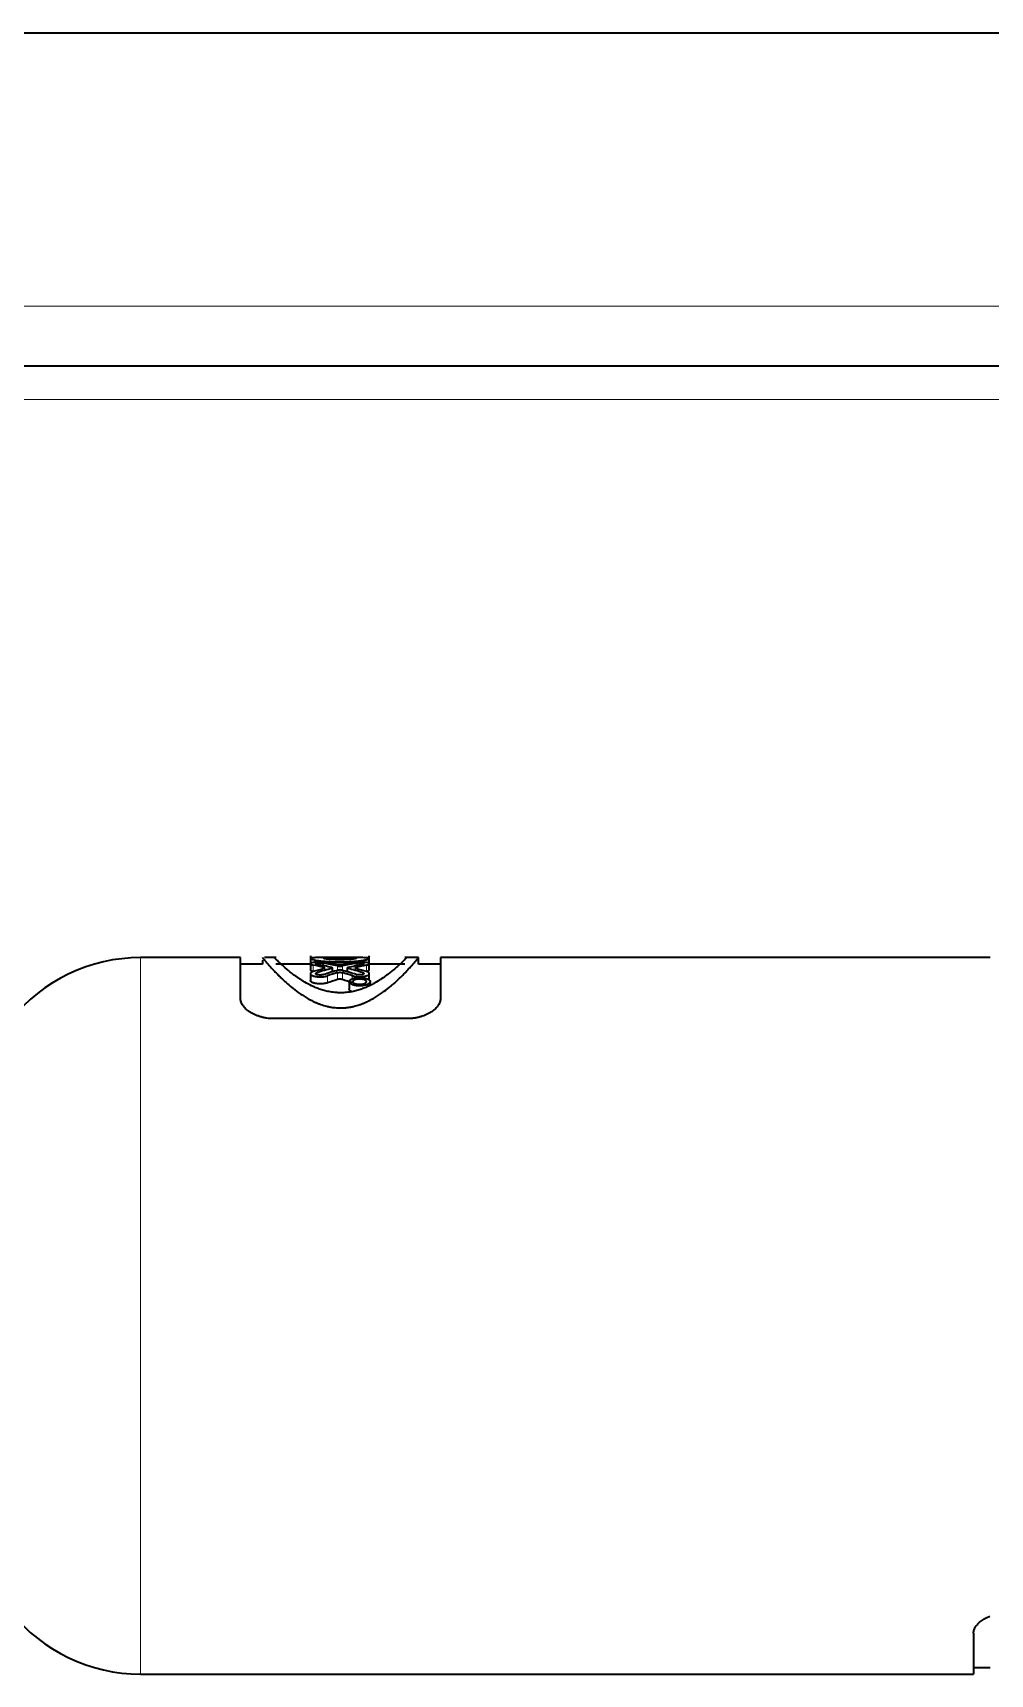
# Model space of a CAD drawing. Header units: inches. Extents: x -1096 to 3103, y -191 to 3207.
# Drawn here: x -621.49 to -592.76, y 1178.29 to 1227.54 of the extents above; entities that cross this region are included whole.
import ezdxf

# ---------------------------------------------------------------- set-up
doc = ezdxf.new("R2010")
doc.units = ezdxf.units.IN

msp = doc.modelspace()

# ---------------------------------------------------------------- linework, layer by layer
at = {"lineweight": 35}
for p, q in [((-1076.973, 1227.541), (-566.538, 1227.541)), ((-555.685, 1217.541), (-1087.826, 1217.541)), ((-615.255, 1199.791), (-618.255, 1199.791)), ((-615.255, 1198.557), (-615.255, 1199.791)), ((-614.185, 1199.791), (-614.536, 1199.791)), ((-613.158, 1199.841), (-613.158, 1199.608)), ((-611.65, 1199.791), (-612.895, 1199.791)), ((-612.292, 1199.788), (-612.248, 1199.788)), ((-611.39, 1199.615), (-611.39, 1199.841)), ((-609.914, 1199.791), (-610.323, 1199.791)), ((-609.913, 1199.591), (-609.913, 1199.79)), ((-609.255, 1199.791), (-609.255, 1198.557)), ((-592.756, 1199.791), (-609.255, 1199.791)), ((-614.597, 1199.591), (-615.255, 1199.591)), ((-614.597, 1199.718), (-614.597, 1199.591)), ((-613.158, 1199.591), (-614.191, 1199.591)), ((-613.158, 1199.608), (-613.158, 1199.404)), ((-613.073, 1199.363), (-613.158, 1199.404)), ((-613.158, 1199.311), (-613.158, 1199.102)), ((-612.491, 1199.366), (-612.491, 1199.478)), ((-612.405, 1199.667), (-612.143, 1199.667)), ((-612.248, 1199.728), (-612.292, 1199.728)), ((-612.052, 1199.478), (-612.052, 1199.366)), ((-611.39, 1199.403), (-611.475, 1199.362)), ((-611.39, 1199.403), (-611.39, 1199.607)), ((-610.328, 1199.591), (-611.39, 1199.591)), ((-611.39, 1199.103), (-611.39, 1199.313)), ((-609.255, 1199.591), (-609.913, 1199.591)), ((-611.998, 1199.071), (-611.998, 1198.857)), ((-611.364, 1198.968), (-611.364, 1199.072)), ((-610.255, 1197.96), (-614.255, 1197.96)), ((-593.255, 1179.524), (-593.255, 1178.291)), ((-618.255, 1178.291), (-593.255, 1178.291)), ((-593.255, 1178.491), (-592.755, 1178.491))]:
    msp.add_line(p, q, dxfattribs=at)
at = {"lineweight": 13}
for p, q in [((-1086.001, 1219.341), (-557.51, 1219.341)), ((-555.505, 1216.541), (-650.232, 1216.541)), ((-618.255, 1189.041), (-618.255, 1199.791)), ((-612.292, 1199.788), (-612.292, 1199.728)), ((-612.248, 1199.788), (-612.248, 1199.728)), ((-613.073, 1199.567), (-613.073, 1199.373)), ((-612.958, 1199.34), (-612.958, 1199.282)), ((-612.763, 1199.625), (-612.763, 1199.549)), ((-612.76, 1199.496), (-612.76, 1199.46)), ((-612.648, 1199.245), (-612.648, 1199.034)), ((-612.511, 1199.466), (-612.511, 1199.36)), ((-612.405, 1199.667), (-612.405, 1199.6)), ((-612.347, 1199.541), (-612.347, 1199.407)), ((-612.347, 1199.342), (-612.347, 1199.133)), ((-612.197, 1199.541), (-612.197, 1199.407)), ((-612.197, 1199.342), (-612.197, 1199.133)), ((-612.143, 1199.667), (-612.143, 1199.599)), ((-612.032, 1199.466), (-612.032, 1199.36)), ((-611.9, 1199.246), (-611.9, 1199.155)), ((-611.785, 1199.624), (-611.785, 1199.548)), ((-611.783, 1199.496), (-611.783, 1199.46)), ((-611.59, 1199.342), (-611.59, 1199.284)), ((-611.475, 1199.566), (-611.475, 1199.375)), ((-618.255, 1178.291), (-618.255, 1189.041))]:
    msp.add_line(p, q, dxfattribs=at)
at = {"lineweight": 35}
for centre, start, end in [((-618.255, 1194.791), 90, 141.1508), ((-618.255, 1183.291), 218.8492, 270)]:
    msp.add_arc(centre, 5, start, end, dxfattribs=at)
for centre, major_axis, ratio, start_param, end_param in [((-615.212, 1189.041), (0, 10.75), 0.980901, 6.048456, 6.078835), ((-610.163, 1189.041), (0, 10.75), 0.9809, 0.248809, 0.279524), ((-614.988, 1189.041), (0, 10.75), 0.980901, 6.046107, 6.089491), ((-609.938, 1189.041), (0, 10.75), 0.980901, 0.246467, 0.290422), ((-614.605, 1189.041), (0, 10.75), 0.980901, 6.067365, 6.107615), ((-609.555, 1189.041), (0, 10.75), 0.980901, 0.26543, 0.309069), ((-614.38, 1189.041), (0, 10.75), 0.980901, 6.089136, 6.118223), ((-609.331, 1189.041), (0, 10.75), 0.980901, 0.290062, 0.320067), ((-614.988, 1189.041), (0, 10.75), 0.980901, 5.97459, 6.017754), ((-610.163, 1189.041), (0, 10.75), 0.9809, 0.165416, 0.194044), ((-609.938, 1189.041), (0, 10.75), 0.980901, 0.176029, 0.215819), ((-615.212, 1189.041), (0, 10.75), 0.980902, 5.963589, 5.993117), ((-609.555, 1189.041), (0, 10.75), 0.980901, 0.194151, 0.237074), ((-614.605, 1189.041), (0, 10.75), 0.980901, 5.993235, 6.036718), ((-609.331, 1189.041), (0, 10.75), 0.9809, 0.204806, 0.234722), ((-614.38, 1189.041), (0, 10.75), 0.980901, 6.004121, 6.034365), ((-609.331, 1189.041), (0, 10.55), 0.980901, 0.295725, 0.326357), ((-615.212, 1189.041), (0, 10.55), 0.980902, 5.95731, 5.987455)]:
    msp.add_ellipse(centre, major_axis=major_axis, ratio=ratio, start_param=start_param, end_param=end_param, dxfattribs=at)
for points, knots in [([(-614.597, 1199.791), (-614.597, 1199.791), (-614.597, 1199.791), (-614.597, 1199.79), (-614.589, 1199.78), (-614.566, 1199.753), (-614.561, 1199.748), (-614.55, 1199.734), (-614.544, 1199.727), (-614.524, 1199.703), (-614.508, 1199.685), (-614.454, 1199.623), (-614.409, 1199.572), (-614.327, 1199.481), (-614.297, 1199.448), (-614.231, 1199.378), (-614.196, 1199.341), (-614.138, 1199.282), (-614.117, 1199.261), (-614.076, 1199.22), (-614.054, 1199.198), (-613.986, 1199.133), (-613.938, 1199.088), (-613.834, 1198.995), (-613.778, 1198.947), (-613.657, 1198.848), (-613.592, 1198.798), (-613.503, 1198.734), (-613.485, 1198.721), (-613.448, 1198.695), (-613.429, 1198.683), (-613.37, 1198.644), (-613.33, 1198.619), (-613.246, 1198.569), (-613.202, 1198.544), (-613.109, 1198.496), (-613.061, 1198.472), (-612.983, 1198.438), (-612.957, 1198.427), (-612.903, 1198.405), (-612.875, 1198.395), (-612.79, 1198.366), (-612.731, 1198.348), (-612.652, 1198.329), (-612.636, 1198.325), (-612.604, 1198.318), (-612.588, 1198.315), (-612.539, 1198.305), (-612.506, 1198.3), (-612.405, 1198.287), (-612.336, 1198.282), (-612.266, 1198.282)], [0, 0, 0, 0, 0.000312, 0.000312, 0.125273, 0.125273, 0.156514, 0.156514, 0.187754, 0.187754, 0.250234, 0.250234, 0.375195, 0.375195, 0.437676, 0.437676, 0.500156, 0.500156, 0.531396, 0.531396, 0.562637, 0.562637, 0.625117, 0.625117, 0.687598, 0.687598, 0.750078, 0.750078, 0.765698, 0.765698, 0.781318, 0.781318, 0.812559, 0.812559, 0.843799, 0.843799, 0.875039, 0.875039, 0.890659, 0.890659, 0.906279, 0.906279, 0.93752, 0.93752, 0.94533, 0.94533, 0.95314, 0.95314, 0.96876, 0.96876, 1, 1, 1, 1]), ([(-612.255, 1198.737), (-612.263, 1198.737), (-612.27, 1198.738), (-612.285, 1198.738), (-612.307, 1198.738), (-612.329, 1198.739), (-612.358, 1198.74), (-612.372, 1198.741), (-612.401, 1198.743), (-612.416, 1198.745), (-612.486, 1198.752), (-612.541, 1198.76), (-612.621, 1198.775), (-612.647, 1198.78), (-612.698, 1198.792), (-612.723, 1198.799), (-612.796, 1198.819), (-612.842, 1198.833), (-612.908, 1198.857), (-612.93, 1198.865), (-612.972, 1198.881), (-612.993, 1198.889), (-613.052, 1198.914), (-613.09, 1198.932), (-613.199, 1198.984), (-613.265, 1199.02), (-613.357, 1199.074), (-613.387, 1199.092), (-613.443, 1199.127), (-613.47, 1199.145), (-613.522, 1199.18), (-613.548, 1199.197), (-613.596, 1199.231), (-613.619, 1199.248), (-613.686, 1199.298), (-613.727, 1199.329), (-613.803, 1199.39), (-613.838, 1199.419), (-613.935, 1199.502), (-613.99, 1199.551), (-614.082, 1199.636), (-614.12, 1199.672), (-614.165, 1199.716), (-614.178, 1199.729), (-614.195, 1199.745), (-614.2, 1199.751), (-614.21, 1199.76), (-614.214, 1199.764), (-614.233, 1199.783), (-614.24, 1199.79), (-614.24, 1199.791), (-614.24, 1199.791), (-614.24, 1199.791)], [0, 0, 0, 0, 0.003899, 0.003899, 0.007798, 0.015596, 0.015596, 0.023394, 0.023394, 0.031192, 0.031192, 0.062383, 0.062383, 0.077979, 0.077979, 0.093575, 0.093575, 0.124766, 0.124766, 0.140362, 0.140362, 0.155958, 0.155958, 0.187149, 0.187149, 0.249532, 0.249532, 0.280724, 0.280724, 0.311915, 0.311915, 0.343107, 0.343107, 0.374298, 0.374298, 0.436681, 0.436681, 0.499064, 0.499064, 0.62383, 0.62383, 0.748596, 0.748596, 0.810979, 0.810979, 0.842171, 0.842171, 0.873362, 0.873362, 0.998129, 0.998129, 1, 1, 1, 1]), ([(-612.901, 1199.791), (-612.924, 1199.791), (-612.945, 1199.791), (-612.974, 1199.79), (-612.982, 1199.79), (-612.997, 1199.79), (-613.019, 1199.79), (-613.052, 1199.788), (-613.074, 1199.787), (-613.094, 1199.786), (-613.103, 1199.785), (-613.127, 1199.782), (-613.138, 1199.78), (-613.15, 1199.776), (-613.153, 1199.775), (-613.157, 1199.771), (-613.158, 1199.77), (-613.157, 1199.764), (-613.153, 1199.76), (-613.137, 1199.752), (-613.125, 1199.747), (-613.093, 1199.737), (-613.073, 1199.731), (-613.025, 1199.721), (-612.998, 1199.715), (-612.957, 1199.708), (-612.949, 1199.707), (-612.932, 1199.704), (-612.923, 1199.703), (-612.895, 1199.699), (-612.857, 1199.693), (-612.814, 1199.688), (-612.781, 1199.685), (-612.77, 1199.684), (-612.747, 1199.682), (-612.735, 1199.681), (-612.674, 1199.676), (-612.624, 1199.672), (-612.557, 1199.67), (-612.544, 1199.669), (-612.517, 1199.668), (-612.503, 1199.668), (-612.461, 1199.667), (-612.433, 1199.667), (-612.405, 1199.667)], [0, 0, 0, 0, 0.04894, 0.04894, 0.068754, 0.068754, 0.088567, 0.128195, 0.167822, 0.167822, 0.20745, 0.20745, 0.286705, 0.286705, 0.326332, 0.326332, 0.36596, 0.36596, 0.445215, 0.445215, 0.52447, 0.52447, 0.603725, 0.603725, 0.68298, 0.68298, 0.702794, 0.702794, 0.722607, 0.722607, 0.762235, 0.801862, 0.801862, 0.821676, 0.821676, 0.84149, 0.84149, 0.920745, 0.920745, 0.940559, 0.940559, 0.960372, 0.960372, 1, 1, 1, 1]), ([(-612.292, 1199.728), (-612.323, 1199.728), (-612.353, 1199.728), (-612.397, 1199.729), (-612.412, 1199.73), (-612.441, 1199.731), (-612.455, 1199.731), (-612.497, 1199.733), (-612.524, 1199.735), (-612.561, 1199.737), (-612.574, 1199.738), (-612.597, 1199.74), (-612.608, 1199.741), (-612.64, 1199.744), (-612.659, 1199.746), (-612.685, 1199.749), (-612.693, 1199.751), (-612.707, 1199.753), (-612.72, 1199.755), (-612.73, 1199.757), (-612.739, 1199.76), (-612.742, 1199.761), (-612.751, 1199.764), (-612.754, 1199.766), (-612.754, 1199.769), (-612.754, 1199.77), (-612.751, 1199.772), (-612.748, 1199.773), (-612.74, 1199.775), (-612.731, 1199.777), (-612.714, 1199.779), (-612.707, 1199.779), (-612.693, 1199.781), (-612.685, 1199.781), (-612.66, 1199.783), (-612.641, 1199.783), (-612.598, 1199.785), (-612.574, 1199.786), (-612.537, 1199.786), (-612.524, 1199.787), (-612.497, 1199.787), (-612.483, 1199.787), (-612.441, 1199.788), (-612.412, 1199.788), (-612.368, 1199.788), (-612.353, 1199.788), (-612.323, 1199.788), (-612.307, 1199.788), (-612.292, 1199.788)], [0, 0, 0, 0, 0.0625, 0.0625, 0.09375, 0.09375, 0.125, 0.125, 0.1875, 0.1875, 0.21875, 0.21875, 0.25, 0.25, 0.3125, 0.3125, 0.34375, 0.34375, 0.375, 0.40625, 0.40625, 0.4375, 0.4375, 0.5, 0.5, 0.53125, 0.53125, 0.5625, 0.5625, 0.625, 0.625, 0.65625, 0.65625, 0.6875, 0.6875, 0.75, 0.75, 0.8125, 0.8125, 0.84375, 0.84375, 0.875, 0.875, 0.9375, 0.9375, 0.96875, 0.96875, 1, 1, 1, 1]), ([(-612.266, 1198.282), (-612.231, 1198.282), (-612.195, 1198.283), (-612.126, 1198.286), (-612.057, 1198.293), (-611.99, 1198.302), (-611.924, 1198.314), (-611.892, 1198.321), (-611.797, 1198.343), (-611.737, 1198.361), (-611.65, 1198.39), (-611.622, 1198.4), (-611.567, 1198.421), (-611.541, 1198.432), (-611.463, 1198.466), (-611.414, 1198.49), (-611.32, 1198.538), (-611.276, 1198.563), (-611.212, 1198.6), (-611.191, 1198.613), (-611.15, 1198.639), (-611.13, 1198.651), (-611.071, 1198.69), (-611.033, 1198.716), (-610.926, 1198.793), (-610.86, 1198.844), (-610.783, 1198.906), (-610.768, 1198.918), (-610.738, 1198.943), (-610.724, 1198.955), (-610.681, 1198.992), (-610.654, 1199.016), (-610.575, 1199.086), (-610.526, 1199.132), (-610.436, 1199.219), (-610.394, 1199.26), (-610.316, 1199.34), (-610.272, 1199.386), (-610.231, 1199.43), (-610.215, 1199.447), (-610.207, 1199.456), (-610.184, 1199.481), (-610.169, 1199.497), (-610.1, 1199.573), (-610.055, 1199.625), (-609.984, 1199.707), (-609.957, 1199.738), (-609.922, 1199.78), (-609.913, 1199.791), (-609.913, 1199.791)], [0, 0, 0, 0, 0.015644, 0.015644, 0.031287, 0.046931, 0.046931, 0.062574, 0.062574, 0.093861, 0.093861, 0.109505, 0.109505, 0.125149, 0.125149, 0.156436, 0.156436, 0.187723, 0.187723, 0.203366, 0.203366, 0.21901, 0.21901, 0.250297, 0.250297, 0.312872, 0.312872, 0.328515, 0.328515, 0.344159, 0.344159, 0.375446, 0.375446, 0.43802, 0.43802, 0.500594, 0.500594, 0.563169, 0.578812, 0.578812, 0.594456, 0.594456, 0.625743, 0.625743, 0.750892, 0.750892, 0.87604, 0.87604, 1, 1, 1, 1]), ([(-610.271, 1199.791), (-610.271, 1199.791), (-610.273, 1199.788), (-610.28, 1199.781), (-610.285, 1199.776), (-610.288, 1199.773), (-610.307, 1199.754), (-610.329, 1199.732), (-610.388, 1199.674), (-610.426, 1199.638), (-610.495, 1199.574), (-610.52, 1199.551), (-610.576, 1199.502), (-610.606, 1199.476), (-610.655, 1199.434), (-610.672, 1199.42), (-610.708, 1199.391), (-610.726, 1199.376), (-610.784, 1199.33), (-610.825, 1199.298), (-610.914, 1199.232), (-610.961, 1199.198), (-611.065, 1199.128), (-611.121, 1199.093), (-611.197, 1199.048), (-611.213, 1199.039), (-611.245, 1199.021), (-611.261, 1199.012), (-611.312, 1198.985), (-611.346, 1198.967), (-611.419, 1198.932), (-611.457, 1198.915), (-611.537, 1198.881), (-611.579, 1198.865), (-611.645, 1198.842), (-611.668, 1198.834), (-611.715, 1198.819), (-611.739, 1198.812), (-611.811, 1198.792), (-611.862, 1198.78), (-611.929, 1198.767), (-611.942, 1198.765), (-611.97, 1198.76), (-611.984, 1198.758), (-612.025, 1198.752), (-612.053, 1198.749), (-612.138, 1198.74), (-612.196, 1198.737), (-612.255, 1198.737)], [0, 0, 0, 0, 0.060327, 0.091649, 0.091649, 0.122972, 0.122972, 0.248262, 0.248262, 0.373551, 0.373551, 0.436196, 0.436196, 0.498841, 0.498841, 0.530164, 0.530164, 0.561486, 0.561486, 0.624131, 0.624131, 0.686776, 0.686776, 0.749421, 0.749421, 0.765082, 0.765082, 0.780743, 0.780743, 0.812065, 0.812065, 0.843388, 0.843388, 0.87471, 0.87471, 0.890371, 0.890371, 0.906033, 0.906033, 0.937355, 0.937355, 0.945186, 0.945186, 0.953016, 0.953016, 0.968678, 0.968678, 1, 1, 1, 1]), ([(-612.248, 1199.788), (-612.218, 1199.788), (-612.188, 1199.788), (-612.143, 1199.788), (-612.129, 1199.788), (-612.1, 1199.787), (-612.085, 1199.787), (-612.043, 1199.787), (-612.017, 1199.787), (-611.979, 1199.786), (-611.967, 1199.786), (-611.943, 1199.785), (-611.932, 1199.785), (-611.9, 1199.784), (-611.881, 1199.783), (-611.856, 1199.781), (-611.848, 1199.781), (-611.834, 1199.779), (-611.821, 1199.778), (-611.811, 1199.777), (-611.802, 1199.775), (-611.798, 1199.774), (-611.789, 1199.772), (-611.786, 1199.77), (-611.786, 1199.767), (-611.787, 1199.766), (-611.79, 1199.764), (-611.792, 1199.763), (-611.801, 1199.76), (-611.81, 1199.757), (-611.827, 1199.754), (-611.834, 1199.753), (-611.848, 1199.751), (-611.856, 1199.749), (-611.881, 1199.746), (-611.9, 1199.744), (-611.943, 1199.74), (-611.966, 1199.738), (-612.004, 1199.735), (-612.017, 1199.735), (-612.043, 1199.733), (-612.057, 1199.732), (-612.099, 1199.731), (-612.128, 1199.73), (-612.187, 1199.728), (-612.218, 1199.728), (-612.248, 1199.728)], [0, 0, 0, 0, 0.0625, 0.0625, 0.09375, 0.09375, 0.125, 0.125, 0.1875, 0.1875, 0.21875, 0.21875, 0.25, 0.25, 0.3125, 0.3125, 0.34375, 0.34375, 0.375, 0.40625, 0.40625, 0.4375, 0.4375, 0.5, 0.5, 0.53125, 0.53125, 0.5625, 0.5625, 0.625, 0.625, 0.65625, 0.65625, 0.6875, 0.6875, 0.75, 0.75, 0.8125, 0.8125, 0.84375, 0.84375, 0.875, 0.875, 0.9375, 0.9375, 1, 1, 1, 1]), ([(-612.143, 1199.667), (-612.087, 1199.667), (-612.032, 1199.668), (-611.965, 1199.671), (-611.952, 1199.671), (-611.926, 1199.673), (-611.913, 1199.673), (-611.874, 1199.676), (-611.85, 1199.678), (-611.802, 1199.682), (-611.779, 1199.684), (-611.745, 1199.687), (-611.735, 1199.688), (-611.713, 1199.691), (-611.703, 1199.692), (-611.652, 1199.698), (-611.616, 1199.704), (-611.575, 1199.711), (-611.567, 1199.712), (-611.552, 1199.715), (-611.53, 1199.719), (-611.497, 1199.726), (-611.475, 1199.731), (-611.455, 1199.737), (-611.446, 1199.739), (-611.422, 1199.747), (-611.41, 1199.752), (-611.398, 1199.758), (-611.395, 1199.76), (-611.391, 1199.764), (-611.39, 1199.766), (-611.39, 1199.772), (-611.394, 1199.775), (-611.41, 1199.78), (-611.422, 1199.782), (-611.446, 1199.785), (-611.455, 1199.786), (-611.475, 1199.787), (-611.486, 1199.788), (-611.521, 1199.789), (-611.549, 1199.79), (-611.59, 1199.79), (-611.598, 1199.79), (-611.615, 1199.791), (-611.624, 1199.791), (-611.638, 1199.791), (-611.642, 1199.791), (-611.646, 1199.791)], [0, 0, 0, 0, 0.079315, 0.079315, 0.099143, 0.099143, 0.118972, 0.118972, 0.158629, 0.158629, 0.198287, 0.198287, 0.218115, 0.218115, 0.237944, 0.237944, 0.317259, 0.317259, 0.337088, 0.337088, 0.356916, 0.396574, 0.436231, 0.436231, 0.475888, 0.475888, 0.555203, 0.555203, 0.59486, 0.59486, 0.634518, 0.634518, 0.713832, 0.713832, 0.793147, 0.793147, 0.832805, 0.832805, 0.872462, 0.872462, 0.951777, 0.951777, 0.971605, 0.971605, 0.991434, 0.991434, 1, 1, 1, 1]), ([(-612.648, 1199.645), (-612.662, 1199.647), (-612.677, 1199.649), (-612.701, 1199.652), (-612.709, 1199.653), (-612.727, 1199.654), (-612.736, 1199.655), (-612.763, 1199.657), (-612.781, 1199.657), (-612.81, 1199.658), (-612.82, 1199.659), (-612.839, 1199.659), (-612.849, 1199.659), (-612.878, 1199.659), (-612.898, 1199.659), (-612.927, 1199.658), (-612.937, 1199.658), (-612.955, 1199.657), (-612.974, 1199.656), (-612.991, 1199.654), (-613.009, 1199.653), (-613.017, 1199.652), (-613.042, 1199.649), (-613.057, 1199.647), (-613.077, 1199.644), (-613.084, 1199.643), (-613.096, 1199.64), (-613.102, 1199.639), (-613.118, 1199.635), (-613.127, 1199.632), (-613.138, 1199.627), (-613.142, 1199.625), (-613.147, 1199.622), (-613.152, 1199.619), (-613.155, 1199.615), (-613.157, 1199.612), (-613.158, 1199.61), (-613.158, 1199.605), (-613.156, 1199.601), (-613.15, 1199.595), (-613.148, 1199.594), (-613.143, 1199.59), (-613.139, 1199.588), (-613.129, 1199.583), (-613.12, 1199.58), (-613.099, 1199.573), (-613.086, 1199.57), (-613.073, 1199.567)], [0, 0, 0, 0, 0.0625, 0.0625, 0.09375, 0.09375, 0.125, 0.125, 0.1875, 0.1875, 0.21875, 0.21875, 0.25, 0.25, 0.3125, 0.3125, 0.34375, 0.34375, 0.375, 0.40625, 0.40625, 0.4375, 0.4375, 0.5, 0.5, 0.53125, 0.53125, 0.5625, 0.5625, 0.625, 0.625, 0.65625, 0.65625, 0.6875, 0.71875, 0.71875, 0.75, 0.75, 0.8125, 0.8125, 0.84375, 0.84375, 0.875, 0.875, 0.9375, 0.9375, 1, 1, 1, 1]), ([(-613.073, 1199.373), (-613.086, 1199.369), (-613.098, 1199.365), (-613.114, 1199.358), (-613.119, 1199.355), (-613.128, 1199.35), (-613.132, 1199.348), (-613.143, 1199.34), (-613.148, 1199.334), (-613.156, 1199.323), (-613.158, 1199.317), (-613.158, 1199.305), (-613.156, 1199.299), (-613.15, 1199.291), (-613.148, 1199.288), (-613.143, 1199.282), (-613.139, 1199.279), (-613.129, 1199.27), (-613.12, 1199.265), (-613.104, 1199.257), (-613.098, 1199.255), (-613.086, 1199.25), (-613.08, 1199.247), (-613.06, 1199.24), (-613.045, 1199.236), (-613.012, 1199.229), (-612.995, 1199.225), (-612.968, 1199.222), (-612.959, 1199.22), (-612.94, 1199.218), (-612.93, 1199.217), (-612.901, 1199.215), (-612.881, 1199.215), (-612.851, 1199.215), (-612.841, 1199.215), (-612.821, 1199.216), (-612.802, 1199.217), (-612.782, 1199.218), (-612.764, 1199.22), (-612.754, 1199.221), (-612.727, 1199.225), (-612.709, 1199.228), (-612.677, 1199.236), (-612.662, 1199.24), (-612.648, 1199.245)], [0, 0, 0, 0, 0.0625, 0.0625, 0.09375, 0.09375, 0.125, 0.125, 0.1875, 0.1875, 0.25, 0.25, 0.3125, 0.3125, 0.34375, 0.34375, 0.375, 0.375, 0.4375, 0.4375, 0.46875, 0.46875, 0.5, 0.5, 0.5625, 0.5625, 0.625, 0.625, 0.65625, 0.65625, 0.6875, 0.6875, 0.75, 0.75, 0.78125, 0.78125, 0.8125, 0.84375, 0.84375, 0.875, 0.875, 0.9375, 0.9375, 1, 1, 1, 1]), ([(-612.958, 1199.59), (-612.964, 1199.591), (-612.97, 1199.592), (-612.977, 1199.594), (-612.979, 1199.595), (-612.984, 1199.597), (-612.985, 1199.597), (-612.99, 1199.6), (-612.993, 1199.601), (-612.996, 1199.605), (-612.997, 1199.606), (-612.997, 1199.61), (-612.996, 1199.611), (-612.994, 1199.614), (-612.992, 1199.615), (-612.99, 1199.616), (-612.988, 1199.617), (-612.983, 1199.619), (-612.979, 1199.62), (-612.969, 1199.623), (-612.963, 1199.624), (-612.954, 1199.626), (-612.951, 1199.627), (-612.944, 1199.628), (-612.94, 1199.628), (-612.929, 1199.629), (-612.921, 1199.63), (-612.904, 1199.631), (-612.895, 1199.632), (-612.878, 1199.632), (-612.869, 1199.633), (-612.855, 1199.633), (-612.851, 1199.632), (-612.842, 1199.632), (-612.833, 1199.632), (-612.824, 1199.632), (-612.816, 1199.631), (-612.811, 1199.631), (-612.799, 1199.63), (-612.791, 1199.629), (-612.776, 1199.628), (-612.769, 1199.626), (-612.763, 1199.625)], [0, 0, 0, 0, 0.0625, 0.0625, 0.09375, 0.09375, 0.125, 0.125, 0.1875, 0.1875, 0.25, 0.25, 0.3125, 0.3125, 0.34375, 0.34375, 0.375, 0.375, 0.4375, 0.4375, 0.5, 0.5, 0.53125, 0.53125, 0.5625, 0.5625, 0.625, 0.625, 0.6875, 0.6875, 0.75, 0.75, 0.78125, 0.78125, 0.8125, 0.84375, 0.84375, 0.875, 0.875, 0.9375, 0.9375, 1, 1, 1, 1]), ([(-612.763, 1199.281), (-612.769, 1199.279), (-612.776, 1199.277), (-612.787, 1199.275), (-612.791, 1199.274), (-612.799, 1199.273), (-612.803, 1199.272), (-612.816, 1199.27), (-612.824, 1199.27), (-612.838, 1199.269), (-612.842, 1199.268), (-612.851, 1199.268), (-612.856, 1199.268), (-612.87, 1199.268), (-612.879, 1199.268), (-612.897, 1199.27), (-612.906, 1199.27), (-612.922, 1199.273), (-612.93, 1199.274), (-612.945, 1199.277), (-612.952, 1199.279), (-612.961, 1199.282), (-612.964, 1199.283), (-612.97, 1199.286), (-612.973, 1199.287), (-612.98, 1199.29), (-612.984, 1199.293), (-612.99, 1199.298), (-612.993, 1199.301), (-612.996, 1199.306), (-612.997, 1199.309), (-612.997, 1199.314), (-612.996, 1199.317), (-612.993, 1199.322), (-612.99, 1199.325), (-612.984, 1199.33), (-612.98, 1199.332), (-612.97, 1199.336), (-612.964, 1199.338), (-612.958, 1199.34)], [0, 0, 0, 0, 0.0625, 0.0625, 0.09375, 0.09375, 0.125, 0.125, 0.1875, 0.1875, 0.21875, 0.21875, 0.25, 0.25, 0.3125, 0.3125, 0.375, 0.375, 0.4375, 0.4375, 0.5, 0.5, 0.53125, 0.53125, 0.5625, 0.5625, 0.625, 0.625, 0.6875, 0.6875, 0.75, 0.75, 0.8125, 0.8125, 0.875, 0.875, 0.9375, 0.9375, 1, 1, 1, 1]), ([(-612.76, 1199.496), (-612.755, 1199.495), (-612.751, 1199.493), (-612.743, 1199.491), (-612.74, 1199.489), (-612.735, 1199.486), (-612.733, 1199.485), (-612.731, 1199.481), (-612.73, 1199.48), (-612.73, 1199.476), (-612.731, 1199.475), (-612.733, 1199.471), (-612.735, 1199.47), (-612.74, 1199.467), (-612.743, 1199.465), (-612.751, 1199.462), (-612.755, 1199.461), (-612.76, 1199.46)], [0, 0, 0, 0, 0.125, 0.125, 0.25, 0.25, 0.375, 0.375, 0.5, 0.5, 0.625, 0.625, 0.75, 0.75, 0.875, 0.875, 1, 1, 1, 1]), ([(-612.511, 1199.466), (-612.508, 1199.467), (-612.505, 1199.467), (-612.5, 1199.469), (-612.498, 1199.47), (-612.495, 1199.472), (-612.493, 1199.474), (-612.492, 1199.476), (-612.491, 1199.477), (-612.491, 1199.479), (-612.492, 1199.48), (-612.493, 1199.482), (-612.495, 1199.483), (-612.5, 1199.486), (-612.505, 1199.488), (-612.511, 1199.49)], [0, 0, 0, 0, 0.125, 0.125, 0.25, 0.25, 0.375, 0.375, 0.5, 0.5, 0.625, 0.625, 0.75, 0.75, 1, 1, 1, 1]), ([(-612.197, 1199.589), (-612.201, 1199.588), (-612.207, 1199.587), (-612.218, 1199.585), (-612.224, 1199.585), (-612.237, 1199.584), (-612.244, 1199.583), (-612.257, 1199.583), (-612.265, 1199.583), (-612.278, 1199.583), (-612.285, 1199.583), (-612.299, 1199.583), (-612.306, 1199.584), (-612.319, 1199.585), (-612.325, 1199.585), (-612.336, 1199.587), (-612.342, 1199.588), (-612.347, 1199.589)], [0, 0, 0, 0, 0.125, 0.125, 0.25, 0.25, 0.375, 0.375, 0.5, 0.5, 0.625, 0.625, 0.75, 0.75, 0.875, 0.875, 1, 1, 1, 1]), ([(-612.347, 1199.541), (-612.342, 1199.54), (-612.336, 1199.539), (-612.325, 1199.537), (-612.319, 1199.537), (-612.306, 1199.535), (-612.299, 1199.535), (-612.286, 1199.534), (-612.279, 1199.534), (-612.265, 1199.534), (-612.258, 1199.534), (-612.244, 1199.535), (-612.237, 1199.535), (-612.224, 1199.537), (-612.218, 1199.537), (-612.207, 1199.539), (-612.201, 1199.54), (-612.197, 1199.541)], [0, 0, 0, 0, 0.125, 0.125, 0.25, 0.25, 0.375, 0.375, 0.5, 0.5, 0.625, 0.625, 0.75, 0.75, 0.875, 0.875, 1, 1, 1, 1]), ([(-612.347, 1199.342), (-612.342, 1199.343), (-612.336, 1199.344), (-612.325, 1199.347), (-612.319, 1199.348), (-612.306, 1199.349), (-612.299, 1199.35), (-612.286, 1199.351), (-612.279, 1199.351), (-612.265, 1199.351), (-612.258, 1199.351), (-612.244, 1199.35), (-612.237, 1199.349), (-612.224, 1199.348), (-612.218, 1199.347), (-612.207, 1199.344), (-612.201, 1199.343), (-612.197, 1199.342)], [0, 0, 0, 0, 0.125, 0.125, 0.25, 0.25, 0.375, 0.375, 0.5, 0.5, 0.625, 0.625, 0.75, 0.75, 0.875, 0.875, 1, 1, 1, 1]), ([(-612.222, 1199.414), (-612.225, 1199.415), (-612.228, 1199.416), (-612.236, 1199.417), (-612.24, 1199.418), (-612.249, 1199.419), (-612.253, 1199.419), (-612.262, 1199.42), (-612.267, 1199.42), (-612.281, 1199.42), (-612.29, 1199.419), (-612.303, 1199.418), (-612.307, 1199.417), (-612.315, 1199.416), (-612.318, 1199.415), (-612.322, 1199.414)], [0, 0, 0, 0, 0.125, 0.125, 0.25, 0.25, 0.375, 0.375, 0.5, 0.5, 0.75, 0.75, 0.875, 0.875, 1, 1, 1, 1]), ([(-612.032, 1199.49), (-612.035, 1199.489), (-612.038, 1199.488), (-612.043, 1199.486), (-612.045, 1199.485), (-612.049, 1199.483), (-612.05, 1199.482), (-612.052, 1199.48), (-612.052, 1199.479), (-612.052, 1199.477), (-612.052, 1199.476), (-612.05, 1199.474), (-612.049, 1199.472), (-612.043, 1199.469), (-612.038, 1199.467), (-612.032, 1199.466)], [0, 0, 0, 0, 0.125, 0.125, 0.25, 0.25, 0.375, 0.375, 0.5, 0.5, 0.625, 0.625, 0.75, 0.75, 1, 1, 1, 1]), ([(-611.475, 1199.566), (-611.462, 1199.569), (-611.45, 1199.572), (-611.434, 1199.577), (-611.429, 1199.578), (-611.42, 1199.582), (-611.416, 1199.584), (-611.405, 1199.589), (-611.399, 1199.593), (-611.392, 1199.6), (-611.39, 1199.604), (-611.39, 1199.611), (-611.392, 1199.614), (-611.398, 1199.619), (-611.4, 1199.621), (-611.406, 1199.625), (-611.409, 1199.626), (-611.42, 1199.631), (-611.429, 1199.634), (-611.451, 1199.639), (-611.464, 1199.642), (-611.484, 1199.645), (-611.491, 1199.646), (-611.506, 1199.648), (-611.514, 1199.649), (-611.539, 1199.652), (-611.556, 1199.654), (-611.592, 1199.656), (-611.611, 1199.657), (-611.65, 1199.658), (-611.669, 1199.658), (-611.698, 1199.658), (-611.708, 1199.658), (-611.728, 1199.658), (-611.747, 1199.657), (-611.766, 1199.657), (-611.785, 1199.656), (-611.794, 1199.655), (-611.821, 1199.653), (-611.838, 1199.652), (-611.871, 1199.648), (-611.886, 1199.646), (-611.9, 1199.644)], [0, 0, 0, 0, 0.0625, 0.0625, 0.09375, 0.09375, 0.125, 0.125, 0.1875, 0.1875, 0.25, 0.25, 0.3125, 0.3125, 0.34375, 0.34375, 0.375, 0.375, 0.4375, 0.4375, 0.5, 0.5, 0.53125, 0.53125, 0.5625, 0.5625, 0.625, 0.625, 0.6875, 0.6875, 0.75, 0.75, 0.78125, 0.78125, 0.8125, 0.84375, 0.84375, 0.875, 0.875, 0.9375, 0.9375, 1, 1, 1, 1]), ([(-611.9, 1199.246), (-611.886, 1199.242), (-611.871, 1199.238), (-611.847, 1199.232), (-611.838, 1199.23), (-611.821, 1199.227), (-611.812, 1199.226), (-611.785, 1199.222), (-611.766, 1199.22), (-611.737, 1199.218), (-611.727, 1199.217), (-611.707, 1199.217), (-611.697, 1199.216), (-611.667, 1199.216), (-611.647, 1199.217), (-611.608, 1199.22), (-611.589, 1199.222), (-611.562, 1199.226), (-611.553, 1199.227), (-611.536, 1199.23), (-611.528, 1199.232), (-611.503, 1199.238), (-611.488, 1199.242), (-611.468, 1199.249), (-611.462, 1199.251), (-611.45, 1199.256), (-611.438, 1199.261), (-611.429, 1199.267), (-611.42, 1199.272), (-611.416, 1199.275), (-611.405, 1199.283), (-611.399, 1199.289), (-611.394, 1199.298), (-611.393, 1199.301), (-611.391, 1199.307), (-611.39, 1199.31), (-611.39, 1199.319), (-611.392, 1199.324), (-611.399, 1199.336), (-611.405, 1199.341), (-611.419, 1199.352), (-611.428, 1199.357), (-611.444, 1199.364), (-611.45, 1199.366), (-611.462, 1199.371), (-611.468, 1199.373), (-611.475, 1199.375)], [0, 0, 0, 0, 0.0625, 0.0625, 0.09375, 0.09375, 0.125, 0.125, 0.1875, 0.1875, 0.21875, 0.21875, 0.25, 0.25, 0.3125, 0.3125, 0.375, 0.375, 0.40625, 0.40625, 0.4375, 0.4375, 0.5, 0.5, 0.53125, 0.53125, 0.5625, 0.59375, 0.59375, 0.625, 0.625, 0.6875, 0.6875, 0.71875, 0.71875, 0.75, 0.75, 0.8125, 0.8125, 0.875, 0.875, 0.9375, 0.9375, 0.96875, 0.96875, 1, 1, 1, 1]), ([(-611.783, 1199.46), (-611.788, 1199.461), (-611.792, 1199.462), (-611.8, 1199.465), (-611.803, 1199.467), (-611.808, 1199.47), (-611.81, 1199.471), (-611.813, 1199.475), (-611.813, 1199.476), (-611.813, 1199.48), (-611.813, 1199.481), (-611.81, 1199.484), (-611.808, 1199.486), (-611.803, 1199.489), (-611.8, 1199.491), (-611.792, 1199.493), (-611.788, 1199.495), (-611.783, 1199.496)], [0, 0, 0, 0, 0.125, 0.125, 0.25, 0.25, 0.375, 0.375, 0.5, 0.5, 0.625, 0.625, 0.75, 0.75, 0.875, 0.875, 1, 1, 1, 1]), ([(-611.785, 1199.624), (-611.779, 1199.626), (-611.772, 1199.627), (-611.761, 1199.628), (-611.757, 1199.628), (-611.749, 1199.629), (-611.745, 1199.629), (-611.732, 1199.63), (-611.724, 1199.631), (-611.706, 1199.631), (-611.697, 1199.632), (-611.679, 1199.632), (-611.67, 1199.632), (-611.652, 1199.631), (-611.644, 1199.63), (-611.631, 1199.63), (-611.627, 1199.629), (-611.619, 1199.629), (-611.615, 1199.628), (-611.604, 1199.627), (-611.597, 1199.626), (-611.585, 1199.624), (-611.579, 1199.622), (-611.569, 1199.62), (-611.565, 1199.618), (-611.558, 1199.615), (-611.555, 1199.614), (-611.552, 1199.61), (-611.551, 1199.609), (-611.551, 1199.605), (-611.551, 1199.604), (-611.555, 1199.6), (-611.557, 1199.599), (-611.564, 1199.596), (-611.568, 1199.594), (-611.578, 1199.591), (-611.584, 1199.59), (-611.59, 1199.589)], [0, 0, 0, 0, 0.0625, 0.0625, 0.09375, 0.09375, 0.125, 0.125, 0.1875, 0.1875, 0.25, 0.25, 0.3125, 0.3125, 0.375, 0.375, 0.40625, 0.40625, 0.4375, 0.4375, 0.5, 0.5, 0.5625, 0.5625, 0.625, 0.625, 0.6875, 0.6875, 0.75, 0.75, 0.8125, 0.8125, 0.875, 0.875, 0.9375, 0.9375, 1, 1, 1, 1]), ([(-611.59, 1199.342), (-611.584, 1199.34), (-611.578, 1199.338), (-611.571, 1199.335), (-611.568, 1199.333), (-611.564, 1199.331), (-611.562, 1199.33), (-611.557, 1199.326), (-611.555, 1199.323), (-611.552, 1199.318), (-611.551, 1199.316), (-611.551, 1199.31), (-611.552, 1199.307), (-611.555, 1199.302), (-611.557, 1199.299), (-611.564, 1199.294), (-611.568, 1199.292), (-611.575, 1199.288), (-611.578, 1199.287), (-611.583, 1199.285), (-611.586, 1199.284), (-611.596, 1199.281), (-611.603, 1199.279), (-611.618, 1199.276), (-611.625, 1199.274), (-611.638, 1199.273), (-611.642, 1199.272), (-611.651, 1199.271), (-611.655, 1199.271), (-611.669, 1199.27), (-611.678, 1199.27), (-611.696, 1199.27), (-611.705, 1199.27), (-611.723, 1199.271), (-611.732, 1199.272), (-611.749, 1199.274), (-611.757, 1199.276), (-611.772, 1199.279), (-611.779, 1199.281), (-611.785, 1199.283)], [0, 0, 0, 0, 0.0625, 0.0625, 0.09375, 0.09375, 0.125, 0.125, 0.1875, 0.1875, 0.25, 0.25, 0.3125, 0.3125, 0.375, 0.375, 0.4375, 0.4375, 0.46875, 0.46875, 0.5, 0.5, 0.5625, 0.5625, 0.625, 0.625, 0.65625, 0.65625, 0.6875, 0.6875, 0.75, 0.75, 0.8125, 0.8125, 0.875, 0.875, 0.9375, 0.9375, 1, 1, 1, 1]), ([(-612.648, 1199.034), (-612.662, 1199.029), (-612.677, 1199.025), (-612.701, 1199.019), (-612.709, 1199.017), (-612.727, 1199.014), (-612.736, 1199.013), (-612.763, 1199.009), (-612.782, 1199.007), (-612.811, 1199.005), (-612.821, 1199.004), (-612.841, 1199.003), (-612.861, 1199.003), (-612.881, 1199.003), (-612.9, 1199.004), (-612.91, 1199.005), (-612.94, 1199.007), (-612.959, 1199.009), (-612.986, 1199.013), (-612.995, 1199.014), (-613.012, 1199.018), (-613.021, 1199.019), (-613.045, 1199.025), (-613.06, 1199.029), (-613.08, 1199.036), (-613.086, 1199.039), (-613.098, 1199.044), (-613.11, 1199.049), (-613.119, 1199.055), (-613.128, 1199.06), (-613.132, 1199.063), (-613.143, 1199.072), (-613.148, 1199.078), (-613.154, 1199.087), (-613.155, 1199.09), (-613.157, 1199.096), (-613.158, 1199.099), (-613.158, 1199.102)], [0, 0, 0, 0, 0.083365, 0.083365, 0.125047, 0.125047, 0.166729, 0.166729, 0.250094, 0.250094, 0.291776, 0.291776, 0.333458, 0.375141, 0.375141, 0.416823, 0.416823, 0.500188, 0.500188, 0.54187, 0.54187, 0.583552, 0.583552, 0.666917, 0.666917, 0.708599, 0.708599, 0.750281, 0.791964, 0.791964, 0.833646, 0.833646, 0.917011, 0.917011, 0.958693, 0.958693, 1, 1, 1, 1]), ([(-612.197, 1199.133), (-612.201, 1199.134), (-612.207, 1199.135), (-612.218, 1199.138), (-612.224, 1199.139), (-612.237, 1199.141), (-612.244, 1199.141), (-612.257, 1199.142), (-612.265, 1199.142), (-612.278, 1199.142), (-612.285, 1199.142), (-612.299, 1199.141), (-612.306, 1199.141), (-612.319, 1199.139), (-612.325, 1199.138), (-612.336, 1199.135), (-612.342, 1199.134), (-612.347, 1199.133)], [0, 0, 0, 0, 0.125, 0.125, 0.25, 0.25, 0.375, 0.375, 0.5, 0.5, 0.625, 0.625, 0.75, 0.75, 0.875, 0.875, 1, 1, 1, 1]), ([(-611.681, 1199.188), (-611.702, 1199.188), (-611.724, 1199.187), (-611.755, 1199.185), (-611.766, 1199.184), (-611.786, 1199.182), (-611.796, 1199.181), (-611.826, 1199.176), (-611.844, 1199.173), (-611.87, 1199.166), (-611.879, 1199.164), (-611.894, 1199.159), (-611.91, 1199.154), (-611.923, 1199.148), (-611.936, 1199.142), (-611.942, 1199.139), (-611.959, 1199.13), (-611.968, 1199.123), (-611.983, 1199.109), (-611.989, 1199.101), (-611.996, 1199.087), (-611.998, 1199.079), (-611.998, 1199.067), (-611.997, 1199.063), (-611.995, 1199.056), (-611.994, 1199.052), (-611.988, 1199.04), (-611.982, 1199.033), (-611.971, 1199.021), (-611.967, 1199.018), (-611.957, 1199.01), (-611.952, 1199.007), (-611.936, 1198.997), (-611.923, 1198.99), (-611.901, 1198.981), (-611.894, 1198.978), (-611.878, 1198.972), (-611.862, 1198.967), (-611.844, 1198.963), (-611.825, 1198.958), (-611.816, 1198.956), (-611.786, 1198.951), (-611.766, 1198.948), (-611.735, 1198.946), (-611.724, 1198.945), (-611.703, 1198.944), (-611.692, 1198.944), (-611.659, 1198.944), (-611.638, 1198.945), (-611.607, 1198.947), (-611.596, 1198.948), (-611.576, 1198.951), (-611.566, 1198.953), (-611.536, 1198.958), (-611.518, 1198.962), (-611.492, 1198.97), (-611.484, 1198.972), (-611.468, 1198.978), (-611.453, 1198.984), (-611.439, 1198.99), (-611.426, 1198.997), (-611.42, 1199), (-611.404, 1199.01), (-611.394, 1199.018), (-611.379, 1199.033), (-611.373, 1199.04), (-611.366, 1199.056), (-611.364, 1199.063), (-611.364, 1199.075), (-611.364, 1199.079), (-611.366, 1199.087), (-611.367, 1199.09), (-611.373, 1199.102), (-611.378, 1199.109), (-611.39, 1199.119), (-611.394, 1199.123), (-611.403, 1199.13), (-611.408, 1199.133), (-611.425, 1199.142), (-611.438, 1199.148), (-611.459, 1199.156), (-611.467, 1199.159), (-611.483, 1199.164), (-611.5, 1199.168), (-611.517, 1199.172), (-611.536, 1199.176), (-611.546, 1199.178), (-611.575, 1199.182), (-611.595, 1199.184), (-611.637, 1199.187), (-611.659, 1199.188), (-611.681, 1199.188)], [0, 0, 0, 0, 0.03125, 0.03125, 0.046875, 0.046875, 0.0625, 0.0625, 0.09375, 0.09375, 0.109375, 0.109375, 0.125, 0.140625, 0.140625, 0.15625, 0.15625, 0.1875, 0.1875, 0.21875, 0.21875, 0.25, 0.25, 0.265625, 0.265625, 0.28125, 0.28125, 0.3125, 0.3125, 0.328125, 0.328125, 0.34375, 0.34375, 0.375, 0.375, 0.390625, 0.390625, 0.40625, 0.421875, 0.421875, 0.4375, 0.4375, 0.46875, 0.46875, 0.484375, 0.484375, 0.5, 0.5, 0.53125, 0.53125, 0.546875, 0.546875, 0.5625, 0.5625, 0.59375, 0.59375, 0.609375, 0.609375, 0.625, 0.640625, 0.640625, 0.65625, 0.65625, 0.6875, 0.6875, 0.71875, 0.71875, 0.75, 0.75, 0.765625, 0.765625, 0.78125, 0.78125, 0.8125, 0.8125, 0.828125, 0.828125, 0.84375, 0.84375, 0.875, 0.875, 0.890625, 0.890625, 0.90625, 0.921875, 0.921875, 0.9375, 0.9375, 0.96875, 0.96875, 1, 1, 1, 1]), ([(-611.92, 1198.772), (-611.923, 1198.774), (-611.926, 1198.775), (-611.935, 1198.78), (-611.941, 1198.784), (-611.958, 1198.794), (-611.967, 1198.802), (-611.979, 1198.813), (-611.982, 1198.817), (-611.988, 1198.825), (-611.99, 1198.829), (-611.996, 1198.841), (-611.998, 1198.849), (-611.998, 1198.857), (-611.998, 1198.857), (-611.998, 1198.857)], [0, 0, 0, 0, 0.061328, 0.061328, 0.194359, 0.194359, 0.460423, 0.460423, 0.593455, 0.593455, 0.726487, 0.726487, 0.99255, 0.99255, 1, 1, 1, 1]), ([(-611.681, 1199.148), (-611.667, 1199.148), (-611.653, 1199.147), (-611.633, 1199.146), (-611.626, 1199.145), (-611.613, 1199.144), (-611.606, 1199.143), (-611.588, 1199.14), (-611.576, 1199.138), (-611.559, 1199.133), (-611.554, 1199.132), (-611.543, 1199.129), (-611.534, 1199.125), (-611.525, 1199.121), (-611.517, 1199.118), (-611.513, 1199.116), (-611.502, 1199.109), (-611.496, 1199.105), (-611.486, 1199.096), (-611.483, 1199.091), (-611.478, 1199.081), (-611.477, 1199.076), (-611.477, 1199.069), (-611.477, 1199.066), (-611.478, 1199.061), (-611.479, 1199.059), (-611.483, 1199.052), (-611.487, 1199.047), (-611.494, 1199.04), (-611.497, 1199.037), (-611.503, 1199.033), (-611.506, 1199.03), (-611.517, 1199.024), (-611.525, 1199.02), (-611.539, 1199.014), (-611.544, 1199.012), (-611.554, 1199.009), (-611.564, 1199.005), (-611.576, 1199.002), (-611.588, 1199), (-611.594, 1198.999), (-611.613, 1198.995), (-611.626, 1198.994), (-611.653, 1198.991), (-611.667, 1198.991), (-611.695, 1198.991), (-611.708, 1198.991), (-611.735, 1198.993), (-611.749, 1198.995), (-611.774, 1199), (-611.786, 1199.002), (-611.802, 1199.007), (-611.808, 1199.009), (-611.818, 1199.012), (-611.828, 1199.016), (-611.836, 1199.02), (-611.845, 1199.024), (-611.848, 1199.026), (-611.859, 1199.033), (-611.865, 1199.037), (-611.875, 1199.047), (-611.879, 1199.052), (-611.884, 1199.062), (-611.885, 1199.066), (-611.885, 1199.074), (-611.885, 1199.076), (-611.883, 1199.081), (-611.882, 1199.084), (-611.879, 1199.091), (-611.875, 1199.096), (-611.868, 1199.103), (-611.865, 1199.105), (-611.859, 1199.109), (-611.856, 1199.111), (-611.845, 1199.118), (-611.837, 1199.121), (-611.823, 1199.127), (-611.818, 1199.129), (-611.808, 1199.132), (-611.797, 1199.135), (-611.786, 1199.137), (-611.774, 1199.14), (-611.768, 1199.141), (-611.749, 1199.144), (-611.736, 1199.145), (-611.709, 1199.147), (-611.695, 1199.148), (-611.681, 1199.148)], [0, 0, 0, 0, 0.03125, 0.03125, 0.046875, 0.046875, 0.0625, 0.0625, 0.09375, 0.09375, 0.109375, 0.109375, 0.125, 0.140625, 0.140625, 0.15625, 0.15625, 0.1875, 0.1875, 0.21875, 0.21875, 0.25, 0.25, 0.265625, 0.265625, 0.28125, 0.28125, 0.3125, 0.3125, 0.328125, 0.328125, 0.34375, 0.34375, 0.375, 0.375, 0.390625, 0.390625, 0.40625, 0.421875, 0.421875, 0.4375, 0.4375, 0.46875, 0.46875, 0.5, 0.5, 0.53125, 0.53125, 0.5625, 0.5625, 0.59375, 0.59375, 0.609375, 0.609375, 0.625, 0.640625, 0.640625, 0.65625, 0.65625, 0.6875, 0.6875, 0.71875, 0.71875, 0.75, 0.75, 0.765625, 0.765625, 0.78125, 0.78125, 0.8125, 0.8125, 0.828125, 0.828125, 0.84375, 0.84375, 0.875, 0.875, 0.890625, 0.890625, 0.90625, 0.921875, 0.921875, 0.9375, 0.9375, 0.96875, 0.96875, 1, 1, 1, 1]), ([(-614.255, 1197.96), (-614.327, 1197.96), (-614.397, 1197.965), (-614.482, 1197.978), (-614.499, 1197.981), (-614.533, 1197.987), (-614.55, 1197.99), (-614.6, 1198.001), (-614.632, 1198.009), (-614.694, 1198.027), (-614.724, 1198.037), (-614.768, 1198.054), (-614.782, 1198.059), (-614.811, 1198.071), (-614.825, 1198.077), (-614.892, 1198.108), (-614.941, 1198.136), (-614.996, 1198.172), (-615.007, 1198.18), (-615.028, 1198.195), (-615.038, 1198.203), (-615.067, 1198.226), (-615.085, 1198.242), (-615.135, 1198.29), (-615.164, 1198.323), (-615.198, 1198.373), (-615.208, 1198.39), (-615.225, 1198.424), (-615.232, 1198.44), (-615.249, 1198.491), (-615.255, 1198.524), (-615.255, 1198.557)], [0, 0, 0, 0, 0.125, 0.125, 0.15625, 0.15625, 0.1875, 0.1875, 0.25, 0.25, 0.3125, 0.3125, 0.34375, 0.34375, 0.375, 0.375, 0.5, 0.5, 0.53125, 0.53125, 0.5625, 0.5625, 0.625, 0.625, 0.75, 0.75, 0.8125, 0.8125, 0.875, 0.875, 1, 1, 1, 1]), ([(-609.255, 1198.557), (-609.255, 1198.524), (-609.261, 1198.49), (-609.284, 1198.424), (-609.301, 1198.39), (-609.329, 1198.349), (-609.335, 1198.34), (-609.348, 1198.324), (-609.355, 1198.315), (-609.376, 1198.29), (-609.392, 1198.274), (-609.442, 1198.226), (-609.48, 1198.195), (-609.546, 1198.151), (-609.57, 1198.137), (-609.619, 1198.11), (-609.645, 1198.096), (-609.726, 1198.059), (-609.784, 1198.037), (-609.863, 1198.014), (-609.879, 1198.009), (-609.911, 1198.001), (-609.927, 1197.997), (-609.976, 1197.987), (-610.043, 1197.974), (-610.113, 1197.967), (-610.166, 1197.963), (-610.184, 1197.962), (-610.22, 1197.961), (-610.237, 1197.96), (-610.255, 1197.96)], [0, 0, 0, 0, 0.125, 0.125, 0.25, 0.25, 0.28125, 0.28125, 0.3125, 0.3125, 0.375, 0.375, 0.5, 0.5, 0.5625, 0.5625, 0.625, 0.625, 0.75, 0.75, 0.78125, 0.78125, 0.8125, 0.8125, 0.875, 0.9375, 0.9375, 0.96875, 0.96875, 1, 1, 1, 1]), ([(-593.255, 1179.524), (-593.255, 1179.557), (-593.249, 1179.591), (-593.227, 1179.657), (-593.21, 1179.691), (-593.181, 1179.733), (-593.175, 1179.741), (-593.163, 1179.758), (-593.156, 1179.766), (-593.134, 1179.791), (-593.119, 1179.807), (-593.069, 1179.855), (-593.03, 1179.886), (-592.965, 1179.93), (-592.941, 1179.944), (-592.892, 1179.972), (-592.866, 1179.985), (-592.815, 1180.008), (-592.789, 1180.019), (-592.763, 1180.029)], [0, 0, 0, 0, 0.183356, 0.183356, 0.366712, 0.366712, 0.412551, 0.412551, 0.45839, 0.45839, 0.550068, 0.550068, 0.733423, 0.733423, 0.825101, 0.825101, 0.916779, 0.916779, 1, 1, 1, 1])]:
    msp.add_open_spline(points, degree=3, knots=knots, dxfattribs=at)

doc.saveas('drawing.dxf')
